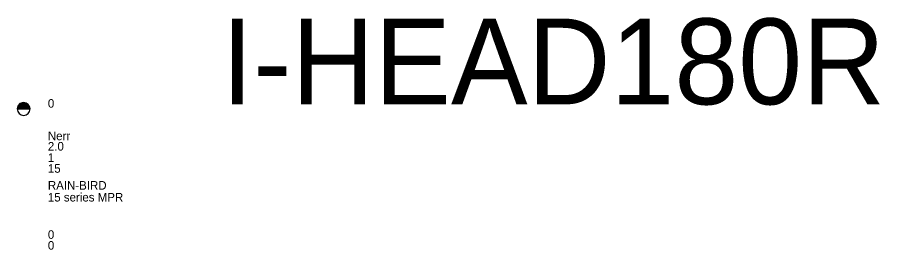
# Model space of a CAD drawing. Extents: x -141445 to -141321, y 26410 to 27069.
# Drawn here: x -141408 to -141397.95, y 26770.08 to 26772.79 of the extents above; entities that cross this region are included whole.
import ezdxf

# ---------------------------------------------------------------- set-up
doc = ezdxf.new("R2010")
doc.units = 0
doc.header["$MEASUREMENT"] = 0
doc.layers.get('0').update_dxf_attribs({"linetype": 'CONTINUOUS'})
for name, color, linetype in [('$I-ATT-TEXTDAT', 81, 'CONTINUOUS'), ('$I-ATT-TEXTVIS', 3, 'CONTINUOUS'), ('PEN00', 3, 'CONTINUOUS'), ('PEN000-S', 11, 'CONTINUOUS')]:
    doc.layers.add(name, color=color, linetype=linetype)

# ---------------------------------------------------------------- blocks, each defined once
blk = doc.blocks.new('*X11')
at = {"color": 0}
for p, q in [((10316.13, -15678.176), (10316.628, -15677.678)), ((10316.14, -15678.078), (10316.53, -15677.688)), ((10316.19, -15677.939), (10316.391, -15677.738)), ((10316.217, -15678.178), (10316.71, -15677.684)), ((10316.305, -15678.178), (10316.781, -15677.701)), ((10316.393, -15678.178), (10316.845, -15677.726)), ((10316.482, -15678.178), (10316.901, -15677.758)), ((10316.57, -15678.178), (10316.952, -15677.796)), ((10316.659, -15678.178), (10316.997, -15677.839)), ((10316.747, -15678.178), (10317.037, -15677.888)), ((10316.835, -15678.178), (10317.071, -15677.942)), ((10316.924, -15678.178), (10317.098, -15678.003)), ((10317.012, -15678.178), (10317.118, -15678.072)), ((10317.1, -15678.178), (10317.129, -15678.149))]:
    blk.add_line(p, q, dxfattribs=at)
blk = doc.blocks.new('I-HEAD180R')
at = {"layer": 'PEN00'}
blk.add_line((-0.075, 0), (0.075, 0), dxfattribs=at)
for start, end in [(360, 180), (180, 0)]:
    blk.add_arc((0, 0), 0.075, start, end, dxfattribs=at)
at = {"layer": 'PEN000-S', "xscale": 0.15, "yscale": 0.15, "zscale": 0.15}
blk.add_blockref('*X11', (-1547.494, 2351.727), dxfattribs=at)
at = {"layer": '$I-ATT-TEXTDAT'}
for tag, p in [('ID', (0.282, -0.364)), ('GPM', (0.282, -0.485)), ('SIZE', (0.282, -0.616)), ('RADIUS', (0.282, -0.743)), ('MAKE', (0.282, -0.94)), ('MODEL', (0.282, -1.078)), ('DAT1', (0.282, -1.513)), ('DAT2', (0.282, -1.639))]:
    blk.add_attdef(tag, p, '', height=0.1, dxfattribs=at)
at = {"layer": '$I-ATT-TEXTVIS'}
blk.add_attdef('SEQFLOW', (0.282, 0.015), '', height=0.1, dxfattribs=at)

msp = doc.modelspace()

# ---------------------------------------------------------------- block references
msp.add_blockref('I-HEAD180R', (-141407.921, 26771.723)).add_auto_attribs({'SEQFLOW': '0', 'ID': 'Nerr', 'GPM': '2.0', 'SIZE': '1', 'RADIUS': '15', 'MAKE': 'RAIN-BIRD', 'MODEL': '15 series MPR', 'DAT1': '0', 'DAT2': '0'})

# ---------------------------------------------------------------- texts
msp.add_text('I-HEAD180R', height=1).set_placement((-141405.619, 26771.777))

doc.saveas('drawing.dxf')
